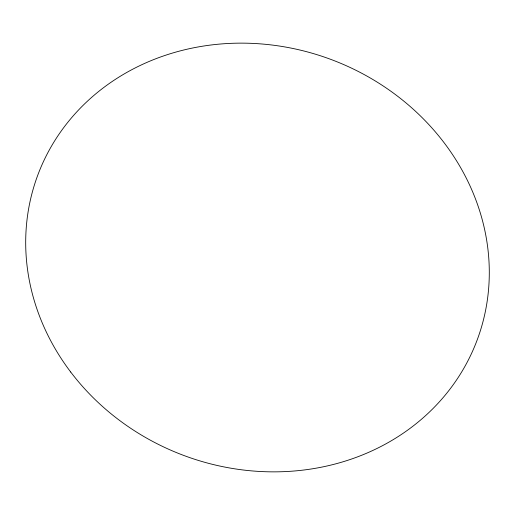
<?xml version="1.0" encoding="UTF-8"?>
<svg xmlns="http://www.w3.org/2000/svg" width="515" height="515" viewBox="0 0 515 515"><rect width="100%" height="100%" fill="white"/><g stroke="black" fill="none" stroke-linecap="round" stroke-linejoin="round"><path stroke-width="0.77" d="M70.71 372.036A234.653 211.24 20.9 0 0 469.77 357.146A234.653 211.24 20.9 0 0 231.995 43.312A234.653 211.24 20.9 0 0 70.71 372.036"/></g></svg>
